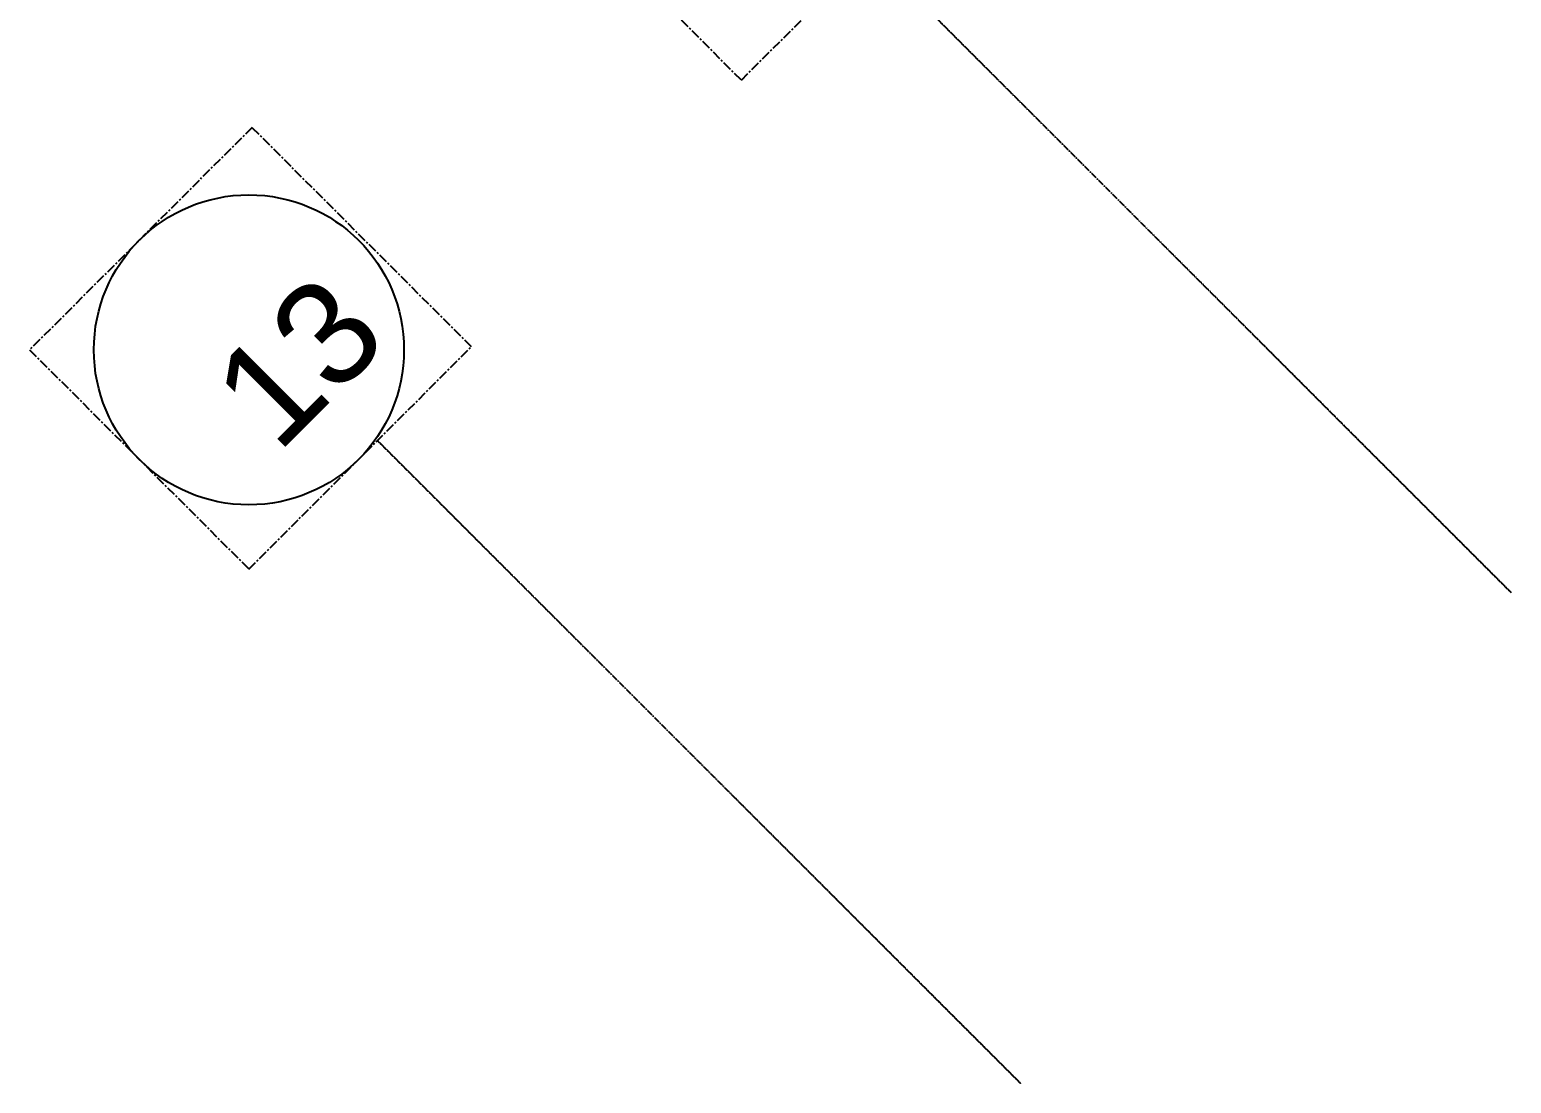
# Model space of a CAD drawing. Header units: inches. Extents: x 751443 to 884462, y -58136 to 349881.
# Drawn here: x 785700 to 790717, y -13513 to -9944 of the extents above; entities that cross this region are included whole.
import ezdxf

# ---------------------------------------------------------------- set-up
doc = ezdxf.new("R2010")
doc.units = ezdxf.units.IN
doc.header["$MEASUREMENT"] = 0
doc.linetypes.add('CENTER', pattern=[50.8, 31.75, -6.35, 6.35, -6.35])
doc.layers.add('AXES', color=8, linetype='CENTER')
doc.styles.get("Standard").update_dxf_attribs({"font": 'arial.ttf'})

# ---------------------------------------------------------------- blocks, each defined once
blk = doc.blocks.new('A$C689A498D')
at = {"layer": 'AXES', "linetype": 'CENTER', "ltscale": 0.03}
for p, q in [((32427.9, -12817.2), (30250.4, -10639.7)), ((30766.2, -14478.9), (28588.7, -12301.4))]:
    blk.add_line(p, q, dxfattribs=at)
at = {"layer": 'AXES'}
for points in [[(29078.4, -10337.9), (29820.8, -11080.4), (30573.9, -10327.3), (29831.4, -9584.8)], [(27411.1, -11994.1), (28153.6, -12736.5), (28906.7, -11983.5), (28164.2, -11241)]]:
    blk.add_lwpolyline(points, close=True, dxfattribs=at)
at = {"layer": 'AXES', "linetype": 'Continuous'}
blk.add_circle((28153.6, -11994.1), 525, dxfattribs=at)
at = {"layer": 'AXES'}
blk.add_text('13', height=350, rotation=45, dxfattribs=at).set_placement((28250.8, -12348.7))

msp = doc.modelspace()

# ---------------------------------------------------------------- block references
msp.add_blockref('A$C689A498D', (758289.3, 965.6))

doc.saveas('drawing.dxf')
